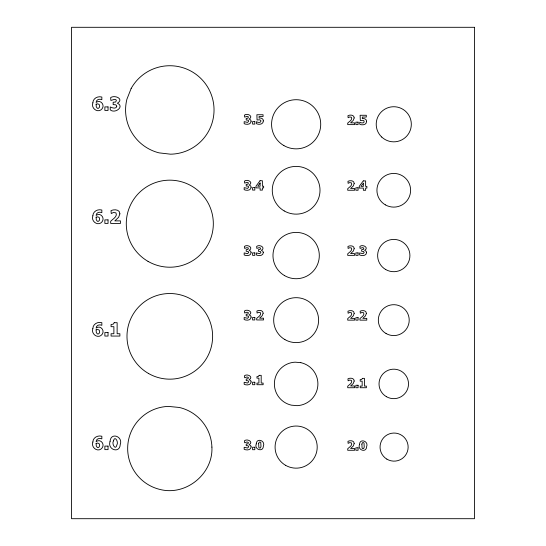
<?xml version="1.0" encoding="UTF-8"?>
<svg xmlns="http://www.w3.org/2000/svg" width="546" height="546" viewBox="0 0 546 546"><rect width="100%" height="100%" fill="white"/><g stroke="black" fill="none" stroke-linecap="round" stroke-linejoin="round"><path stroke-width="0.82" d="M96.11 104.177L96.294 106.839L97.338 108.306C99.556 109.029 100.287 105.583 98.997 104.3L97.529 103.863L96.11 104.177M96.11 217.158L96.294 219.82L97.338 221.294C99.556 222.01 100.287 218.571 98.997 217.281L97.529 216.844L96.11 217.158M96.11 329.811L96.294 332.48L97.338 333.947C99.556 334.671 100.287 331.224 98.997 329.941L97.529 329.497L96.11 329.811M96.11 443.379L96.294 446.041L97.338 447.508C99.556 448.232 100.287 444.792 98.997 443.502L97.529 443.065L96.11 443.379M110.087 441.311C107.023 449.515 119.69 454.026 120.243 444.567C123.259 436.397 110.701 431.906 110.087 441.311M256.258 443.891C253.829 449.542 263.247 452.607 263.37 446.171C265.765 440.547 256.429 437.483 256.258 443.891M359.507 444.451C357.077 450.102 366.489 453.173 366.612 446.73C369.014 441.107 359.671 438.049 359.507 444.451M113.486 440.847C111.432 443.809 115.629 450.914 116.844 445.045C118.905 442.083 114.715 435.012 113.486 440.847M258.64 443.564L258.852 447.467L259.241 448L260.387 448L260.988 446.498L260.776 442.601L260.394 442.076L259.241 442.076L258.64 443.564M361.882 444.123L362.1 448.027L362.483 448.559L363.636 448.559L364.237 447.065L364.025 443.161L363.643 442.635L362.483 442.635L361.882 444.123M92.861 102.812C90.65 108.599 98.437 113.793 102.218 108.62C105.132 104.661 100.164 99.16 96.13 102.45C96.178 99.509 99.556 98.594 101.843 99.672L101.843 97.045C97.83 95.884 92.963 98.294 92.861 102.812M92.861 215.793C90.65 221.58 98.437 226.781 102.218 221.601C105.132 217.642 100.164 212.141 96.13 215.438C96.178 212.496 99.556 211.582 101.843 212.66L101.843 210.033C97.83 208.872 92.963 211.275 92.861 215.793M92.861 328.453C90.65 334.234 98.437 339.435 102.218 334.254C105.132 330.296 100.164 324.802 96.13 328.091C96.178 325.15 99.556 324.235 101.843 325.314L101.843 322.686C97.83 321.526 92.963 323.935 92.861 328.453M92.861 442.014C90.65 447.802 98.437 452.996 102.218 447.822C105.132 443.864 100.164 438.363 96.13 441.653C96.178 438.711 99.556 437.796 101.843 438.875L101.843 436.247C97.83 435.094 92.963 437.496 92.861 442.014M116.776 106.177C116.38 109.316 112.101 107.91 110.244 106.961L110.244 109.855C115.008 114.107 124.829 106.484 117.404 103.242C124.468 98.99 114.708 94.608 110.626 97.638L110.906 100.498L114.305 99.372L115.793 99.638L116.4 100.328L115.684 101.993L113.165 102.266L113.165 104.614L115.827 104.805L116.776 106.177M263.322 120.925C263.384 124.42 258.947 124.925 256.477 123.717L256.477 121.676C257.862 122.638 261.527 123.103 260.831 120.448L259.698 119.792L257.077 119.99L256.879 114.742L263.063 114.742L263.063 116.51L259.091 116.51L259.091 118.066C260.981 117.711 263.5 118.646 263.322 120.925M366.571 121.458C366.632 124.952 362.189 125.45 359.725 124.249L359.725 122.208C361.111 123.171 364.776 123.635 364.073 120.98L362.947 120.325L360.326 120.523L360.121 115.274L366.311 115.274L366.311 117.042L362.339 117.042L362.339 118.598C364.23 118.243 366.748 119.178 366.571 121.458M211.903 447.099C213.288 473.744 186.145 496.048 160.265 489.523A42.117 42.117 0 0 1 168.4 406.401L179.347 407.473A42.117 42.117 0 0 1 211.903 447.099M251.105 121.26C251.017 124.672 246.512 124.781 244.171 123.696L244.171 121.669L247.604 122.406L248.744 121.116L248.082 120.154L246.212 120.024L246.212 118.38L247.98 118.189L248.382 116.817L247.01 116.353L244.635 117.144L244.437 115.138C247.331 112.701 253.883 116.434 249.181 119.062L250.71 119.99L251.105 121.26M251.105 187.244C251.017 190.663 246.512 190.766 244.171 189.68L244.171 187.653L247.604 188.397L248.744 187.101L248.082 186.138L246.212 186.009L246.212 184.364L247.98 184.179L248.382 182.808L247.01 182.337L244.635 183.128L244.437 181.129C247.331 178.692 253.883 182.425 249.181 185.046L250.71 185.974L251.105 187.244M251.105 252.532C251.017 255.951 246.512 256.054 244.171 254.968L244.171 252.941L247.604 253.685L248.744 252.388L248.082 251.426L246.212 251.296L246.212 249.652L247.98 249.461L248.382 248.089L247.01 247.625L244.635 248.416L244.437 246.41C247.331 243.973 253.883 247.707 249.181 250.334L250.71 251.262L251.105 252.532M251.105 317.117C251.017 320.536 246.512 320.639 244.171 319.553L244.171 317.526L247.604 318.27L248.744 316.973L248.082 316.011L246.212 315.881L246.212 314.237L247.98 314.046L248.382 312.674L247.01 312.21L244.635 313.001L244.437 310.995C247.331 308.558 253.883 312.292 249.181 314.919L250.71 315.847L251.105 317.117M263.302 252.532C263.22 255.951 258.715 256.054 256.367 254.968L256.367 252.941L259.807 253.685L260.947 252.388L260.278 251.426L258.415 251.296L258.415 249.652L260.176 249.461L260.579 248.089L259.214 247.625L256.832 248.416L256.64 246.41C259.527 243.973 266.086 247.707 261.384 250.334L262.906 251.262L263.302 252.532M251.105 381.879C251.017 385.299 246.512 385.401 244.171 384.316L244.171 382.289L247.604 383.033L248.744 381.736L248.082 380.774L246.212 380.644L246.212 378.999L247.98 378.808L248.382 377.436L247.01 376.972L244.635 377.764L244.437 375.757C247.331 373.321 253.883 377.054 249.181 379.682L250.71 380.61L251.105 381.879M251.105 446.881C251.017 450.293 246.512 450.402 244.171 449.317L244.171 447.29L247.604 448.034L248.744 446.737L248.082 445.775L246.212 445.645L246.212 444L247.98 443.809L248.382 442.437L247.01 441.973L244.635 442.765L244.437 440.758C247.331 438.322 253.883 442.055 249.181 444.683L250.71 445.611L251.105 446.881M366.55 252.532C366.462 255.951 361.964 256.054 359.616 254.968L359.616 252.941L363.049 253.685L364.189 252.388L363.527 251.426L361.664 251.296L361.664 249.652L363.424 249.461L363.827 248.089L362.462 247.625L360.08 248.416L359.882 246.41C362.776 243.973 369.328 247.707 364.632 250.334L366.154 251.262L366.55 252.532M119.902 213.834L118.605 217.322L114.824 220.884L120.482 220.884L120.482 223.41L110.674 223.41L110.674 221.226C112.701 219.11 117.95 216.441 115.957 212.851L113.438 212.476L111.254 213.547L110.995 210.633C114.039 209.138 119.97 209.282 119.902 213.834M263.131 313.247L262.223 315.69L259.575 318.181L263.534 318.181L263.534 319.949L256.668 319.949L256.668 318.42C258.087 316.939 261.766 315.069 260.367 312.558L258.606 312.298L257.077 313.042L256.893 311.002C259.029 309.957 263.179 310.06 263.131 313.247M354.177 117.916L353.269 120.366L350.621 122.857L354.579 122.857L354.579 124.618L347.72 124.618L347.72 123.096C349.133 121.615 352.812 119.745 351.412 117.233L349.652 116.967L348.123 117.718L347.945 115.677C350.075 114.633 354.224 114.735 354.177 117.916M354.177 183.545L353.269 185.988L350.621 188.479L354.579 188.479L354.579 190.247L347.72 190.247L347.72 188.718C349.133 187.237 352.812 185.367 351.412 182.855L349.652 182.596L348.123 183.34L347.945 181.306C350.075 180.262 354.224 180.357 354.177 183.545M354.177 248.662L353.269 251.105L350.621 253.597L354.579 253.597L354.579 255.364L347.72 255.364L347.72 253.835C349.133 252.354 352.812 250.484 351.412 247.973L349.652 247.713L348.123 248.457L347.945 246.417C350.075 245.372 354.224 245.475 354.177 248.662M354.177 313.438L353.269 315.881L350.621 318.379L354.579 318.379L354.579 320.14L347.72 320.14L347.72 318.618C349.133 317.13 352.812 315.26 351.412 312.749L349.652 312.489L348.123 313.24L347.945 311.2C350.075 310.155 354.224 310.251 354.177 313.438M354.177 381.026L353.269 383.476L350.621 385.967L354.579 385.967L354.579 387.728L347.72 387.728L347.72 386.206C349.133 384.725 352.812 382.855 351.412 380.344L349.652 380.084L348.123 380.828L347.945 378.788C350.075 377.743 354.224 377.846 354.177 381.026M366.373 313.438L365.465 315.881L362.824 318.379L366.782 318.379L366.782 320.14L359.916 320.14L359.916 318.618C361.336 317.13 365.015 315.26 363.616 312.749L361.855 312.489L360.326 313.24L360.142 311.2C362.271 310.155 366.421 310.251 366.373 313.438M354.177 443.57L353.269 446.014L350.621 448.505L354.579 448.505L354.579 450.273L347.72 450.273L347.72 448.744C349.133 447.263 352.812 445.393 351.412 442.881L349.652 442.622L348.123 443.366L347.945 441.325C350.075 440.281 354.224 440.383 354.177 443.57M114.216 322.679L113.275 324.153L111.07 324.495L111.07 326.679L113.882 326.679L113.882 333.729L111.07 333.729L111.07 336.063L119.888 336.063L119.888 333.729L117.137 333.729L117.137 322.679L114.216 322.679M259.152 375.341L258.49 376.371L256.948 376.61L256.948 378.139L258.92 378.139L258.92 383.074L256.948 383.074L256.948 384.712L263.124 384.712L263.124 383.074L261.193 383.074L261.193 375.341L259.152 375.341M362.394 378.364L361.739 379.395L360.196 379.634L360.196 381.163L362.162 381.163L362.162 386.097L360.196 386.097L360.196 387.728L366.366 387.728L366.366 386.097L364.441 386.097L364.441 378.364L362.394 378.364M131.142 88.493L126.904 99.229A44.226 44.226 0 0 0 159.077 152.866L170.543 154.184A44.226 44.226 0 0 0 207.733 87.21A44.226 44.226 0 0 0 131.142 88.493M260.114 183.033L257.753 186.22L260.114 186.22L260.114 183.033M363.363 183.203L360.995 186.384L363.363 186.384L363.363 183.203M260.039 180.733L256.006 186.152L256.006 187.899L260.114 187.899L260.114 190.104L262.38 190.104L262.38 187.899L263.643 187.899L263.643 186.22L262.38 186.22L262.38 180.733L260.039 180.733M363.288 180.903L359.254 186.322L359.254 188.07L363.363 188.07L363.363 190.274L365.629 190.274L365.629 188.07L366.892 188.07L366.892 186.384L365.629 186.384L365.629 180.903L363.288 180.903M474.474 27.3L71.526 27.3L71.526 518.7L474.474 518.7L474.474 27.3M108.04 106.9L104.866 106.9L104.866 110.422L108.04 110.422L108.04 106.9M254.825 121.621L252.6 121.621L252.6 124.085L254.825 124.085L254.825 121.621M358.074 122.154L355.849 122.154L355.849 124.618L358.074 124.618L358.074 122.154M254.825 187.612L252.6 187.612L252.6 190.076L254.825 190.076L254.825 187.612M358.074 187.776L355.849 187.776L355.849 190.247L358.074 190.247L358.074 187.776M108.04 219.881L104.866 219.881L104.866 223.41L108.04 223.41L108.04 219.881M254.825 252.894L252.6 252.894L252.6 255.364L254.825 255.364L254.825 252.894M358.074 252.894L355.849 252.894L355.849 255.364L358.074 255.364L358.074 252.894M254.825 317.479L252.6 317.479L252.6 319.949L254.825 319.949L254.825 317.479M358.074 317.676L355.849 317.676L355.849 320.14L358.074 320.14L358.074 317.676M108.04 332.541L104.866 332.541L104.866 336.063L108.04 336.063L108.04 332.541M254.825 382.241L252.6 382.241L252.6 384.712L254.825 384.712L254.825 382.241M358.074 385.264L355.849 385.264L355.849 387.728L358.074 387.728L358.074 385.264M108.04 446.102L104.866 446.102L104.866 449.624L108.04 449.624L108.04 446.102M254.825 447.242L252.6 447.242L252.6 449.706L254.825 449.706L254.825 447.242M358.074 447.802L355.849 447.802L355.849 450.273L358.074 450.273L358.074 447.802M300.819 362.66L295.154 362.175A21.765 21.765 0 0 0 291.468 405.173L297.133 405.658A21.765 21.765 0 0 0 300.819 362.66M148.041 261.377A43.523 43.523 0 0 0 213.329 223.683A43.523 43.523 0 0 0 148.041 185.995A43.523 43.523 0 0 0 148.041 261.377M285.613 465.335A21.062 21.062 0 0 0 317.206 447.099A21.062 21.062 0 0 0 285.613 428.856A21.062 21.062 0 0 0 285.613 465.335M284.91 339.598A22.461 22.461 0 0 0 318.605 320.14A22.461 22.461 0 0 0 284.91 300.689A22.461 22.461 0 0 0 284.91 339.598M284.562 275.621A23.164 23.164 0 0 0 319.308 255.555A23.164 23.164 0 0 0 284.562 235.497A23.164 23.164 0 0 0 284.562 275.621M284.207 210.94A23.867 23.867 0 0 0 320.011 190.274A23.867 23.867 0 0 0 284.207 169.601A23.867 23.867 0 0 0 284.207 210.94M148.396 373.423A42.82 42.82 0 0 0 212.626 336.343A42.82 42.82 0 0 0 148.396 299.256A42.82 42.82 0 0 0 148.396 373.423M283.859 145.564A24.57 24.57 0 0 0 320.714 124.283A24.57 24.57 0 0 0 283.859 103.003A24.57 24.57 0 0 0 283.859 145.564M386.397 396.683A14.742 14.742 0 0 0 408.51 383.913A14.742 14.742 0 0 0 386.397 371.15A14.742 14.742 0 0 0 386.397 396.683M386.049 333.517A15.445 15.445 0 0 0 409.213 320.14A15.445 15.445 0 0 0 386.049 306.763A15.445 15.445 0 0 0 386.049 333.517M385.701 269.54A16.148 16.148 0 0 0 409.916 255.555A16.148 16.148 0 0 0 385.701 241.571A16.148 16.148 0 0 0 385.701 269.54M385.346 204.859A16.851 16.851 0 0 0 410.619 190.274A16.851 16.851 0 0 0 385.346 175.682A16.851 16.851 0 0 0 385.346 204.859M381.743 137.066A17.547 17.547 0 0 0 410.851 128.31A17.547 17.547 0 0 0 388.718 107.473A17.547 17.547 0 0 0 381.743 137.066M386.841 459.118A14.039 14.039 0 0 0 408.135 447.372A14.039 14.039 0 0 0 387.312 434.8A14.039 14.039 0 0 0 386.841 459.118"/></g></svg>
